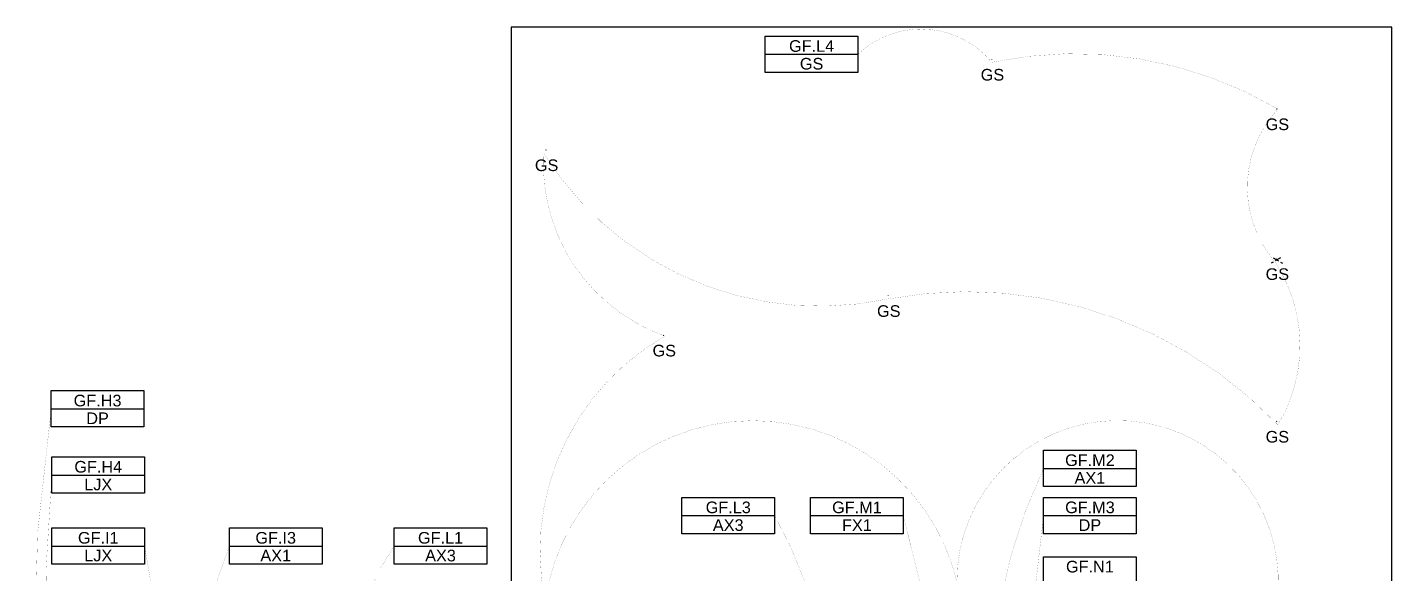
# Model space of a CAD drawing. Header units: millimetres. Extents: x 47511 to 319330, y -16764 to 12078.
# Drawn here: x 180294 to 194376, y 4562 to 10205 of the extents above; entities that cross this region are included whole.
import ezdxf

# ---------------------------------------------------------------- set-up
doc = ezdxf.new("R2010")
doc.units = ezdxf.units.MM
doc.linetypes.add('Center 1_4_', pattern=[13.493749999999999, 6.349999999999999, -2.38125, 2.38125, -2.38125])
doc.linetypes.add('Dash - Tight', pattern=[4.5, 3, -1.5])
doc.layers.add('0-CountArea', color=152, linetype='Continuous', plot=False, transparency=0.5)
for name, color, linetype, lineweight in [('A-LABEL-GF', 7, 'Continuous', 9), ('E-LUM-CIRC', 5, 'Dash - Tight', 30), ('E-LUM-DIM', 7, 'Center 1_4_', 30), ('E-LUM-GFIT', 252, 'Continuous', 30), ('E-LUM-SPK', 71, 'Continuous', 30)]:
    doc.layers.add(name, color=color, linetype=linetype, lineweight=lineweight)
doc.styles.add('1-1', font='Yu Gothic UI Semibold.ttf', dxfattribs={"height": 1.5})
doc.styles.add('Arial_1', font='arial.ttf', dxfattribs={"height": 119.9999999999999})

# ---------------------------------------------------------------- blocks, each defined once
blk = doc.blocks.new('GS')
at = {"layer": 'E-LUM-SPK', "lineweight": 0}
h = blk.add_hatch(color=256, dxfattribs=at)
h.dxf.hatch_style = 1
h.paths.add_polyline_path([(-1.5, -1.085142304574674), (1.5, -1.085142304574674), (0, 1.512933906774379)])
at = {"layer": 'E-LUM-GFIT', "lineweight": 0}
blk.add_lwpolyline([(-1.5, -1.085142304574674), (1.5, -1.085142304574674), (0, 1.512933906774379), (-1.5, -1.085142304574674)], dxfattribs=at)
at = {"layer": 'E-LUM-SPK', "lineweight": 0}
blk.add_lwpolyline([(-1.5, -1.085142304574674), (1.5, -1.085142304574674), (0, 1.512933906774379), (-1.5, -1.085142304574674)], dxfattribs=at)

msp = doc.modelspace()

# ---------------------------------------------------------------- linework, layer by layer
at = {"layer": '0-CountArea', "ltscale": 10}
msp.add_lwpolyline([(194375.5338119866, 1254.714813039696), (194375.5338119866, 10204.86076095124), (185287.2356490131, 10204.86076095124), (185287.2356490131, 3788.782770813967), (191685.1929483783, 3788.782770813967), (191685.1929483783, 1258.918781282206)], close=True, dxfattribs=at)
at = {"layer": 'E-LUM-CIRC', "linetype": 'ByBlock', "ltscale": 10}
for p, q in [((187910.4941962693, 9926.442788026732), (188866.9676799534, 9926.442788026732)), ((180541.7003739142, 6265.319132142547), (181498.1738575983, 6265.319132142547)), ((190782.6084192618, 5649.70725357085), (191739.0819029459, 5649.70725357085)), ((180548.5780584828, 5581.543232035787), (181505.051542167, 5581.543232035787)), ((187050.1719676288, 5162.3769790929), (188006.6454513129, 5162.3769790929)), ((188378.2270501248, 5162.3769790929), (189334.7005338089, 5162.3769790929)), ((190782.6084192618, 5162.3769790929), (191739.0819029459, 5162.3769790929)), ((180548.5780584828, 4847.968903739784), (181505.051542167, 4847.968903739784)), ((182380.030223062, 4847.968903739784), (183336.5037067462, 4847.968903739784)), ((184080.8953226969, 4847.968903739784), (185037.368806381, 4847.968903739784))]:
    msp.add_line(p, q, dxfattribs=at)
at = {"layer": 'E-LUM-CIRC', "ltscale": 25, "const_width": 1}
for points in [[(192932.0663758614, 2089.569439019469, -0.1505559860090362), (193185.2379253481, 4230.774815107099, 1.082534287471426), (189888.3329996715, 4479.68848773434, 0.8308015574869666), (185639.8288959106, 4271.419404993925, -0.3247042797240672), (186874.6160435313, 7016.444305309022, -0.3329763078451937), (185622.7746585653, 8907.179641690731, 0.3160310691988443), (189168.0657699899, 7398.410938294415, -0.2542833405354391), (193200.7145382068, 6099.724267766622, 0.2885511274989898), (193172.0468267064, 7780.377867223331, -0.3813206348654049), (193201.7745502231, 9360.602105347032, 0.1877325529646992), (190247.8979698268, 9842.998099665376, 0.4348102623241307), (188866.9676799534, 9926.442788026732)], [(180483.2987287132, -1404.8026041009, -0.1501427175106021), (180483.2987287132, 1395.796843476586, 0.03820876889867311), (179263.1450822647, 7065.482875386915)], [(180864.6690913229, -61.75824402177386, -0.1007900129649583), (180541.8409889723, 6265.31913214254)], [(190573.6622284657, -1404.802604100885, -0.1002820073549139), (190573.6622284657, 1395.67205646151, -0.2003381653870315), (190782.6084192618, 5649.70725357085)], [(181049.6495121546, 751.8536669486275, -0.1041267297700234), (180548.5780584828, 5581.543232035787)], [(187236.5746563623, 1708.796843476652, -0.2964104782518732), (188256.5680506935, 1708.796843476652, 0.2279404431813141), (188006.6454513129, 5162.3769790929)], [(190133.5614450248, -1641.640599842329, 0.08474219559452288), (189334.7005338089, 5162.3769790929)], [(190884.3414906967, -61.75824402180297, -0.08968092489720442), (190782.6084192618, 5162.3769790929)], [(181537.7019915756, -61.75824402177386, 0.1023416561325017), (181505.051542167, 4847.968903739784)], [(181913.500295596, -1404.8026041009, 0.1435688142137105), (181913.500295596, 1395.796843476586, -0.1248096347765965), (182380.030223062, 4847.968903739784)], [(185178.5878676999, 1708.796843476652, 0.4629221899252852), (184158.5944733687, 1708.796843476644, -0.3254202915607353), (184080.8953226969, 4847.968903739784)]]:
    msp.add_lwpolyline(points, format="xyb", dxfattribs=at)
at = {"layer": 'E-LUM-CIRC', "linetype": 'ByBlock', "ltscale": 10}
for points in [[(187910.4941962693, 10113.7985637619), (188866.9676799534, 10113.7985637619), (188866.9676799534, 9739.087012291566), (187910.4941962693, 9739.087012291566)], [(180541.7003739142, 6452.674907877714), (181498.1738575983, 6452.674907877714), (181498.1738575983, 6077.963356407381), (180541.7003739142, 6077.963356407381)], [(190782.6084192618, 5837.063029306017), (191739.0819029459, 5837.063029306017), (191739.0819029459, 5462.351477835684), (190782.6084192618, 5462.351477835684)], [(180548.5780584828, 5768.899007770953), (181505.051542167, 5768.899007770953), (181505.051542167, 5394.18745630062), (180548.5780584828, 5394.18745630062)], [(187050.1719676288, 5349.732754828066), (188006.6454513129, 5349.732754828066), (188006.6454513129, 4975.021203357734), (187050.1719676288, 4975.021203357734)], [(188378.2270501248, 5349.732754828066), (189334.7005338089, 5349.732754828066), (189334.7005338089, 4975.021203357734), (188378.2270501248, 4975.021203357734)], [(190782.6084192618, 5349.732754828066), (191739.0819029459, 5349.732754828066), (191739.0819029459, 4975.021203357734), (190782.6084192618, 4975.021203357734)], [(180548.5780584828, 5035.32467947495), (181505.051542167, 5035.32467947495), (181505.051542167, 4660.613128004617), (180548.5780584828, 4660.613128004617)], [(182380.030223062, 5035.32467947495), (183336.5037067462, 5035.32467947495), (183336.5037067462, 4660.613128004617), (182380.030223062, 4660.613128004617)], [(184080.8953226969, 5035.32467947495), (185037.368806381, 5035.32467947495), (185037.368806381, 4660.613128004617), (184080.8953226969, 4660.613128004617)], [(190782.6084192618, 4737.736491887372), (191739.0819029459, 4737.736491887372), (191739.0819029459, 4363.024940417039), (190782.6084192618, 4363.024940417039)]]:
    msp.add_lwpolyline(points, close=True, dxfattribs=at)
at = {"layer": 'E-LUM-DIM', "ltscale": 10}
for p, q in [((193226.590874554, 7824.740562974337), (193114.0908745539, 7759.788657690457)), ((193151.590874554, 7824.740562974337), (193264.090874554, 7759.788657690609))]:
    msp.add_line(p, q, dxfattribs=at)

# ---------------------------------------------------------------- block references
at = {"layer": 'E-LUM-SPK', "linetype": 'ByBlock', "lineweight": 0}
for p in [(190248.5782853834, 9873.014854057139), (193189.090874554, 9361.16482825551), (185647.6874410114, 8938.366887311655), (193189.090874554, 7814.045772919344), (189178.7259872869, 7432.935783471046), (186861.734413674, 7024.38765496893), (193189.090874554, 6134.867855680321)]:
    msp.add_blockref('GS', p, dxfattribs=at)

# ---------------------------------------------------------------- texts
at = {"layer": 'A-LABEL-GF', "ltscale": 10, "insert": (188848.9985333335, 8351.03115799938), "char_height": 1, "width": 40.59131273021456, "attachment_point": 1, "style": '1-1'}
msp.add_mtext('EXTERIOR', dxfattribs=at)
at = {"layer": 'E-LUM-CIRC', "color": 7, "lineweight": 0, "char_height": 119.9999999999999, "attachment_point": 1, "style": 'Arial_1'}
for s, insert in [('\\pxqc;GF.L4', (187910.4941962693, 10071.65163212892)), ('\\pxqc;GS', (187910.4941962693, 9888.493425296445)), ('\\pxqc;GF.H3', (180541.7003739142, 6410.527976244754)), ('\\pxqc;DP', (180541.7003739142, 6227.369769412275)), ('\\pxqc;GF.M2', (190782.6084192618, 5794.916097673056)), ('\\pxqc;GF.H4', (180548.5780584828, 5726.752076137993)), ('\\pxqc;LJX', (180548.5780584828, 5543.593869305514)), ('\\pxqc;AX1', (190782.6084192618, 5611.757890840578)), ('\\pxqc;GF.L3', (187050.1719676288, 5307.585823195106)), ('\\pxqc;GF.M1', (188378.2270501248, 5307.585823195106)), ('\\pxqc;GF.M3', (190782.6084192618, 5307.585823195106)), ('\\pxqc;AX3', (187050.1719676288, 5124.427616362627)), ('\\pxqc;FX1', (188378.2270501248, 5124.427616362627)), ('\\pxqc;DP', (190782.6084192618, 5124.427616362627)), ('\\pxqc;GF.I1', (180548.5780584828, 4993.17774784199)), ('\\pxqc;GF.I3', (182380.030223062, 4993.17774784199)), ('\\pxqc;GF.L1', (184080.8953226969, 4993.17774784199)), ('\\pxqc;LJX', (180548.5780584828, 4810.019541009511)), ('\\pxqc;AX1', (182380.030223062, 4810.019541009511)), ('\\pxqc;AX3', (184080.8953226969, 4810.019541009511)), ('\\pxqc;GF.N1', (190782.6084192618, 4695.589560254411))]:
    msp.add_mtext_dynamic_manual_height_columns(s, width=956.4734836841167, gutter_width=597.4034271367638, heights=[0], dxfattribs=dict(at, insert=insert))
at = {"layer": 'E-LUM-SPK', "color": 7, "lineweight": 0, "char_height": 119.9999999999999, "attachment_point": 1, "style": 'Arial_1'}
for insert in [(190134.0033634285, 9774.728378853615), (193074.515952599, 9262.87835305198), (185533.1125190564, 8840.080412108124), (193074.515952599, 7715.759297715813), (189064.151065332, 7334.649308267515), (186747.1594917191, 6926.101179765399), (193074.515952599, 6036.581380476789)]:
    msp.add_mtext_dynamic_manual_height_columns('GS', width=41.12165479621808, gutter_width=597.4034271367638, heights=[0], dxfattribs=dict(at, insert=insert))

doc.saveas('drawing.dxf')
